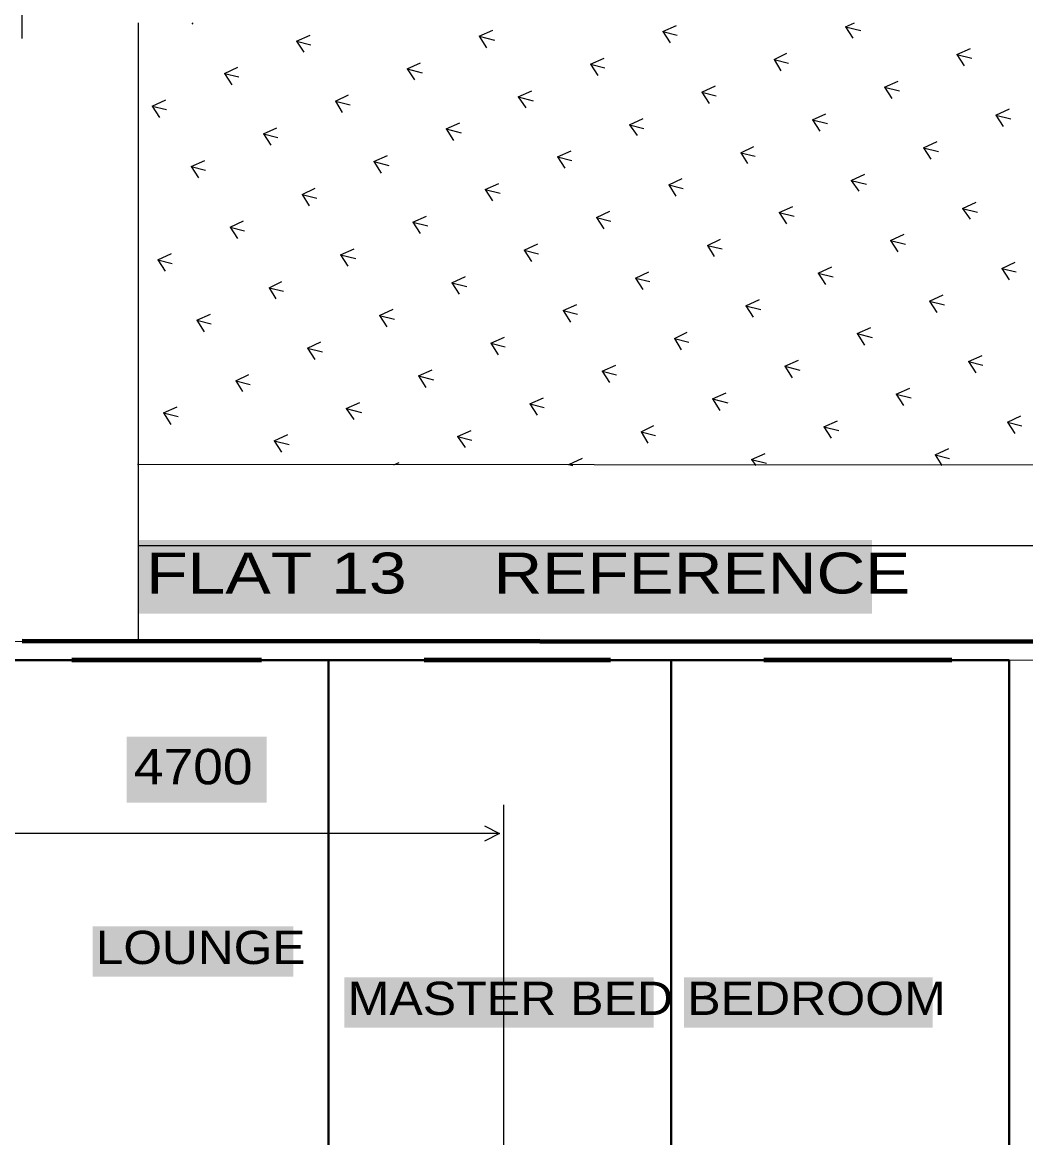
# Paper-space layout '01 Roof Support Layout' of a CAD drawing. Header units: millimetres. Extents: x 5 to 415, y 5 to 287.
# Drawn here: x 113.2 to 159.1, y 169.8 to 220.8 of the extents above; entities that cross this region are included whole.
import ezdxf

# ---------------------------------------------------------------- set-up
doc = ezdxf.new("R2010")
doc.units = ezdxf.units.MM
for name, color, linetype in [('GA_BACKGROUND', 253, 'Continuous'), ('SHEET_GEOMETRY', 7, 'Continuous'), ('SHEET_TEXT', 7, 'Continuous')]:
    doc.layers.add(name, color=color, linetype=linetype)

# ---------------------------------------------------------------- blocks, each defined once
blk = doc.blocks.new('SHEET_01_ROOF')
at = {"layer": 'GA_BACKGROUND', "lineweight": 0}
for p, q in [((118.477, 220.781), (118.479, 192.559)), ((120.93, 220.781), (120.978, 220.712)), ((150.83, 220.599), (151.233, 220.781)), ((134.079, 220.158), (134.701, 220.439)), ((142.469, 220.375), (143.091, 220.656)), ((142.469, 220.375), (143.128, 220.21)), ((142.469, 220.375), (142.805, 219.854)), ((150.83, 220.599), (151.518, 220.427)), ((150.83, 220.599), (151.165, 220.078)), ((125.719, 219.933), (126.341, 220.214)), ((125.719, 219.933), (126.377, 219.768)), ((125.719, 219.933), (126.064, 219.437)), ((134.079, 220.158), (134.767, 219.985)), ((134.079, 220.158), (134.415, 219.637)), ((147.555, 219.1), (148.147, 219.388)), ((155.915, 219.324), (156.537, 219.605)), ((155.915, 219.324), (156.604, 219.152)), ((155.915, 219.324), (156.251, 218.803)), ((122.424, 218.466), (123.046, 218.747)), ((130.775, 218.665), (131.397, 218.946)), ((139.165, 218.882), (139.787, 219.163)), ((139.165, 218.882), (139.823, 218.717)), ((139.165, 218.882), (139.501, 218.361)), ((147.555, 219.1), (148.214, 218.935)), ((147.555, 219.1), (147.861, 218.586)), ((122.424, 218.466), (123.082, 218.301)), ((122.424, 218.466), (122.759, 217.945)), ((130.775, 218.665), (131.463, 218.493)), ((130.775, 218.665), (131.12, 218.169)), ((135.861, 217.39), (136.483, 217.671)), ((144.251, 217.607), (144.873, 217.888)), ((152.611, 217.832), (153.233, 218.113)), ((152.611, 217.832), (153.299, 217.659)), ((152.611, 217.832), (152.947, 217.311)), ((119.12, 216.973), (119.742, 217.254)), ((127.51, 217.19), (128.102, 217.479)), ((127.51, 217.19), (128.168, 217.025)), ((127.51, 217.19), (127.815, 216.677)), ((135.861, 217.39), (136.549, 217.217)), ((135.861, 217.39), (136.205, 216.894)), ((144.251, 217.607), (144.909, 217.442)), ((144.251, 217.607), (144.587, 217.086)), ((119.12, 216.973), (119.778, 216.808)), ((119.12, 216.973), (119.455, 216.452)), ((157.697, 216.557), (158.319, 216.837)), ((132.566, 215.923), (133.188, 216.204)), ((140.947, 216.115), (141.569, 216.396)), ((149.307, 216.339), (149.929, 216.62)), ((149.307, 216.339), (149.995, 216.167)), ((149.307, 216.339), (149.643, 215.818)), ((157.697, 216.557), (158.385, 216.384)), ((157.697, 216.557), (158.033, 216.036)), ((124.206, 215.698), (124.828, 215.979)), ((124.206, 215.698), (124.864, 215.533)), ((124.206, 215.698), (124.541, 215.177)), ((132.566, 215.923), (133.254, 215.75)), ((132.566, 215.923), (132.901, 215.402)), ((140.947, 216.115), (141.605, 215.95)), ((140.947, 216.115), (141.291, 215.619)), ((146.033, 214.839), (146.625, 215.128)), ((154.393, 215.064), (155.015, 215.345)), ((129.262, 214.43), (129.884, 214.711)), ((137.652, 214.647), (138.274, 214.928)), ((137.652, 214.647), (138.31, 214.482)), ((137.652, 214.647), (137.987, 214.126)), ((146.033, 214.839), (146.691, 214.674)), ((146.033, 214.839), (146.347, 214.351)), ((154.393, 215.064), (155.081, 214.892)), ((154.393, 215.064), (154.728, 214.543)), ((120.902, 214.206), (121.524, 214.486)), ((120.902, 214.206), (121.56, 214.04)), ((120.902, 214.206), (121.237, 213.685)), ((129.262, 214.43), (129.95, 214.258)), ((129.262, 214.43), (129.597, 213.909)), ((142.738, 213.372), (143.36, 213.653)), ((151.089, 213.572), (151.711, 213.853)), ((125.987, 212.93), (126.58, 213.219)), ((134.348, 213.155), (134.97, 213.436)), ((134.348, 213.155), (135.036, 212.982)), ((134.348, 213.155), (134.683, 212.634)), ((142.738, 213.372), (143.396, 213.207)), ((142.738, 213.372), (143.073, 212.851)), ((151.089, 213.572), (151.777, 213.399)), ((151.089, 213.572), (151.433, 213.076)), ((125.987, 212.93), (126.646, 212.765)), ((125.987, 212.93), (126.293, 212.417)), ((156.175, 212.296), (156.797, 212.577)), ((139.433, 211.88), (140.055, 212.161)), ((147.794, 212.104), (148.416, 212.385)), ((147.794, 212.104), (148.482, 211.932)), ((147.794, 212.104), (148.129, 211.583)), ((156.175, 212.296), (156.863, 212.124)), ((156.175, 212.296), (156.519, 211.8)), ((122.683, 211.438), (123.305, 211.719)), ((131.043, 211.662), (131.665, 211.943)), ((131.043, 211.662), (131.732, 211.49)), ((131.043, 211.662), (131.379, 211.142)), ((139.433, 211.88), (140.092, 211.715)), ((139.433, 211.88), (139.769, 211.359)), ((122.683, 211.438), (123.341, 211.273)), ((122.683, 211.438), (123.019, 210.917)), ((152.879, 210.829), (153.501, 211.11)), ((136.129, 210.387), (136.751, 210.668)), ((144.519, 210.604), (145.111, 210.893)), ((144.519, 210.604), (145.178, 210.439)), ((144.519, 210.604), (144.825, 210.091)), ((152.879, 210.829), (153.568, 210.657)), ((152.879, 210.829), (153.215, 210.308)), ((119.379, 209.945), (120.001, 210.226)), ((127.739, 210.17), (128.361, 210.451)), ((127.739, 210.17), (128.427, 209.998)), ((127.739, 210.17), (128.075, 209.649)), ((136.129, 210.387), (136.787, 210.222)), ((136.129, 210.387), (136.465, 209.866)), ((119.379, 209.945), (120.037, 209.78)), ((119.379, 209.945), (119.714, 209.424)), ((149.575, 209.337), (150.197, 209.618)), ((157.965, 209.554), (158.587, 209.835)), ((157.965, 209.554), (158.624, 209.389)), ((157.965, 209.554), (158.301, 209.033)), ((132.825, 208.895), (133.447, 209.176)), ((141.215, 209.112), (141.837, 209.393)), ((141.215, 209.112), (141.873, 208.947)), ((141.215, 209.112), (141.551, 208.591)), ((149.575, 209.337), (150.263, 209.164)), ((149.575, 209.337), (149.911, 208.816)), ((124.465, 208.67), (125.057, 208.959)), ((124.465, 208.67), (125.123, 208.505)), ((124.465, 208.67), (124.77, 208.157)), ((132.825, 208.895), (133.513, 208.722)), ((132.825, 208.895), (133.161, 208.374)), ((146.271, 207.844), (146.893, 208.125)), ((154.661, 208.061), (155.283, 208.342)), ((154.661, 208.061), (155.349, 207.889)), ((154.661, 208.061), (154.997, 207.54)), ((129.521, 207.402), (130.143, 207.683)), ((137.911, 207.62), (138.533, 207.9)), ((137.911, 207.62), (138.569, 207.454)), ((137.911, 207.62), (138.246, 207.099)), ((146.271, 207.844), (146.959, 207.672)), ((146.271, 207.844), (146.607, 207.323)), ((121.161, 207.178), (121.783, 207.459)), ((121.161, 207.178), (121.819, 207.013)), ((121.161, 207.178), (121.496, 206.657)), ((129.521, 207.402), (130.209, 207.23)), ((129.521, 207.402), (129.856, 206.881)), ((142.997, 206.344), (143.589, 206.633)), ((151.357, 206.569), (151.979, 206.85)), ((151.357, 206.569), (152.045, 206.396)), ((151.357, 206.569), (151.692, 206.048)), ((126.217, 205.91), (126.839, 206.191)), ((134.607, 206.127), (135.229, 206.408)), ((134.607, 206.127), (135.265, 205.962)), ((134.607, 206.127), (134.942, 205.606)), ((142.997, 206.344), (143.655, 206.179)), ((142.997, 206.344), (143.302, 205.831)), ((118.485, 205.528), (118.515, 205.52)), ((126.217, 205.91), (126.905, 205.737)), ((126.217, 205.91), (126.552, 205.389)), ((156.443, 205.294), (157.065, 205.575)), ((139.693, 204.852), (140.315, 205.133)), ((148.053, 205.076), (148.675, 205.357)), ((148.053, 205.076), (148.741, 204.904)), ((148.053, 205.076), (148.388, 204.556)), ((156.443, 205.294), (157.101, 205.129)), ((156.443, 205.294), (156.778, 204.773)), ((122.943, 204.41), (123.535, 204.698)), ((131.303, 204.635), (131.925, 204.916)), ((131.303, 204.635), (131.991, 204.462)), ((131.303, 204.635), (131.638, 204.114)), ((139.693, 204.852), (140.351, 204.687)), ((139.693, 204.852), (140.028, 204.331)), ((122.943, 204.41), (123.601, 204.245)), ((122.943, 204.41), (123.257, 203.922)), ((153.139, 203.801), (153.761, 204.082)), ((127.999, 203.142), (128.62, 203.423)), ((136.389, 203.359), (137.011, 203.64)), ((144.749, 203.584), (145.371, 203.865)), ((144.749, 203.584), (145.437, 203.412)), ((144.749, 203.584), (145.084, 203.063)), ((153.139, 203.801), (153.827, 203.629)), ((153.139, 203.801), (153.474, 203.28)), ((119.647, 202.943), (120.269, 203.224)), ((119.647, 202.943), (120.305, 202.778)), ((119.647, 202.943), (119.983, 202.422)), ((127.999, 203.142), (128.687, 202.97)), ((127.999, 203.142), (128.343, 202.646)), ((136.389, 203.359), (137.047, 203.194)), ((136.389, 203.359), (136.724, 202.838)), ((149.835, 202.309), (150.457, 202.59)), ((158.225, 202.526), (158.847, 202.807)), ((158.225, 202.526), (158.883, 202.361)), ((158.225, 202.526), (158.56, 202.005)), ((124.703, 201.675), (125.325, 201.956)), ((133.084, 201.867), (133.706, 202.148)), ((133.084, 201.867), (133.743, 201.702)), ((133.084, 201.867), (133.429, 201.371)), ((141.474, 202.084), (142.066, 202.373)), ((141.474, 202.084), (142.133, 201.919)), ((141.474, 202.084), (141.78, 201.571)), ((149.835, 202.309), (150.523, 202.136)), ((149.835, 202.309), (150.17, 201.788)), ((124.703, 201.675), (125.391, 201.502)), ((124.703, 201.675), (125.039, 201.154)), ((138.17, 200.592), (138.792, 200.873)), ((146.53, 200.816), (147.152, 201.097)), ((154.92, 201.034), (155.542, 201.314)), ((154.92, 201.034), (155.579, 200.869)), ((154.92, 201.034), (155.235, 200.545)), ((217.185, 200.493), (118.45, 200.594)), ((130.178, 200.575), (130.411, 200.681)), ((138.17, 200.592), (138.35, 200.547)), ((138.17, 200.592), (138.191, 200.559)), ((146.53, 200.816), (147.218, 200.644)), ((146.53, 200.816), (146.728, 200.548)), ((217.487, 196.868), (118.488, 196.871)), ((280.062, 192.455), (101.477, 192.508)), ((278.938, 191.59), (100.353, 191.643))]:
    blk.add_line(p, q, dxfattribs=at)
at = {"layer": 'SHEET_GEOMETRY', "lineweight": 15}
for p, q in [((113.185, 220.062), (113.185, 226.885)), ((135.201, 163.46), (135.201, 185.032))]:
    blk.add_line(p, q, dxfattribs=at)
at = {"layer": 'SHEET_GEOMETRY', "lineweight": 60}
for p, q in [((262.77, 192.454), (113.182, 192.508)), ((124.122, 191.641), (115.448, 191.641)), ((140.085, 191.641), (131.556, 191.641)), ((155.683, 191.641), (147.082, 191.641))]:
    blk.add_line(p, q, dxfattribs=at)
at = {"layer": 'SHEET_GEOMETRY', "lineweight": 30}
for p, q in [((112.24, 191.641), (158.307, 191.641)), ((127.184, 191.641), (127.184, 162.797)), ((142.857, 191.641), (142.857, 162.797)), ((158.307, 191.641), (158.307, 139.146))]:
    blk.add_line(p, q, dxfattribs=at)
at = {"layer": 'SHEET_GEOMETRY', "lineweight": 50}
for p, q in [((124.122, 191.641), (115.448, 191.641)), ((140.085, 191.641), (131.556, 191.641)), ((155.683, 191.641), (147.082, 191.641))]:
    blk.add_line(p, q, dxfattribs=at)
at = {"layer": 'SHEET_GEOMETRY', "lineweight": 18}
for p, q in [((134.315, 184.07), (135.008, 183.724)), ((114.227, 183.724), (112.496, 183.724)), ((115.959, 183.724), (114.227, 183.724)), ((117.691, 183.724), (115.959, 183.724)), ((119.422, 183.724), (117.691, 183.724)), ((121.154, 183.724), (119.422, 183.724)), ((122.886, 183.724), (121.154, 183.724)), ((124.617, 183.724), (122.886, 183.724)), ((126.349, 183.724), (124.617, 183.724)), ((128.081, 183.724), (126.349, 183.724)), ((129.812, 183.724), (128.081, 183.724)), ((131.544, 183.724), (129.812, 183.724)), ((133.276, 183.724), (131.544, 183.724)), ((135.008, 183.724), (133.276, 183.724)), ((135.008, 183.724), (134.315, 183.378))]:
    blk.add_line(p, q, dxfattribs=at)
at = {"layer": 'SHEET_GEOMETRY', "color": 255}
for points in [[(118.506, 193.776), (152.042, 193.776), (118.506, 197.134), (152.042, 197.134)], [(117.95, 185.13), (124.358, 185.13), (117.95, 188.147), (124.358, 188.147)], [(116.396, 177.177), (125.578, 177.177), (116.396, 179.485), (125.578, 179.485)], [(127.914, 174.85), (142.05, 174.85), (127.914, 177.158), (142.05, 177.158)], [(143.44, 174.85), (154.806, 174.85), (143.44, 177.158), (154.806, 177.158)]]:
    blk.add_solid(points, dxfattribs=at)
at = {"layer": 'SHEET_GEOMETRY', "color": 7}
for points in [[(131.411, 195.567), (133.727, 195.567), (133.727, 195.24)], [(131.411, 195.567), (133.727, 195.24), (131.411, 195.24)], [(131.411, 195.567), (131.411, 195.24), (131.411, 195.567)]]:
    blk.add_solid(points, dxfattribs=at)
at = {"layer": 'SHEET_TEXT'}
for s, height, width, p in [('FLAT 13 ', 1.8691, 1.243106, (118.843, 194.693)), (' REFERENCE', 1.8691, 1.236683, (133.867, 194.693)), ('4700', 1.6199, 1.125272, (118.288, 185.971)), ('LOUNGE', 1.5202, 1.115983, (116.544, 177.758)), ('MASTER BED', 1.5202, 1.125729, (128.062, 175.431)), ('BEDROOM', 1.5202, 1.125533, (143.588, 175.431))]:
    blk.add_text(s, height=height, dxfattribs=dict(at, width=width)).set_placement(p)

psp = doc.layouts.new('01 Roof Support Layout')

# ---------------------------------------------------------------- block references
psp.add_blockref('SHEET_01_ROOF', (0, 0))

doc.saveas('drawing.dxf')
